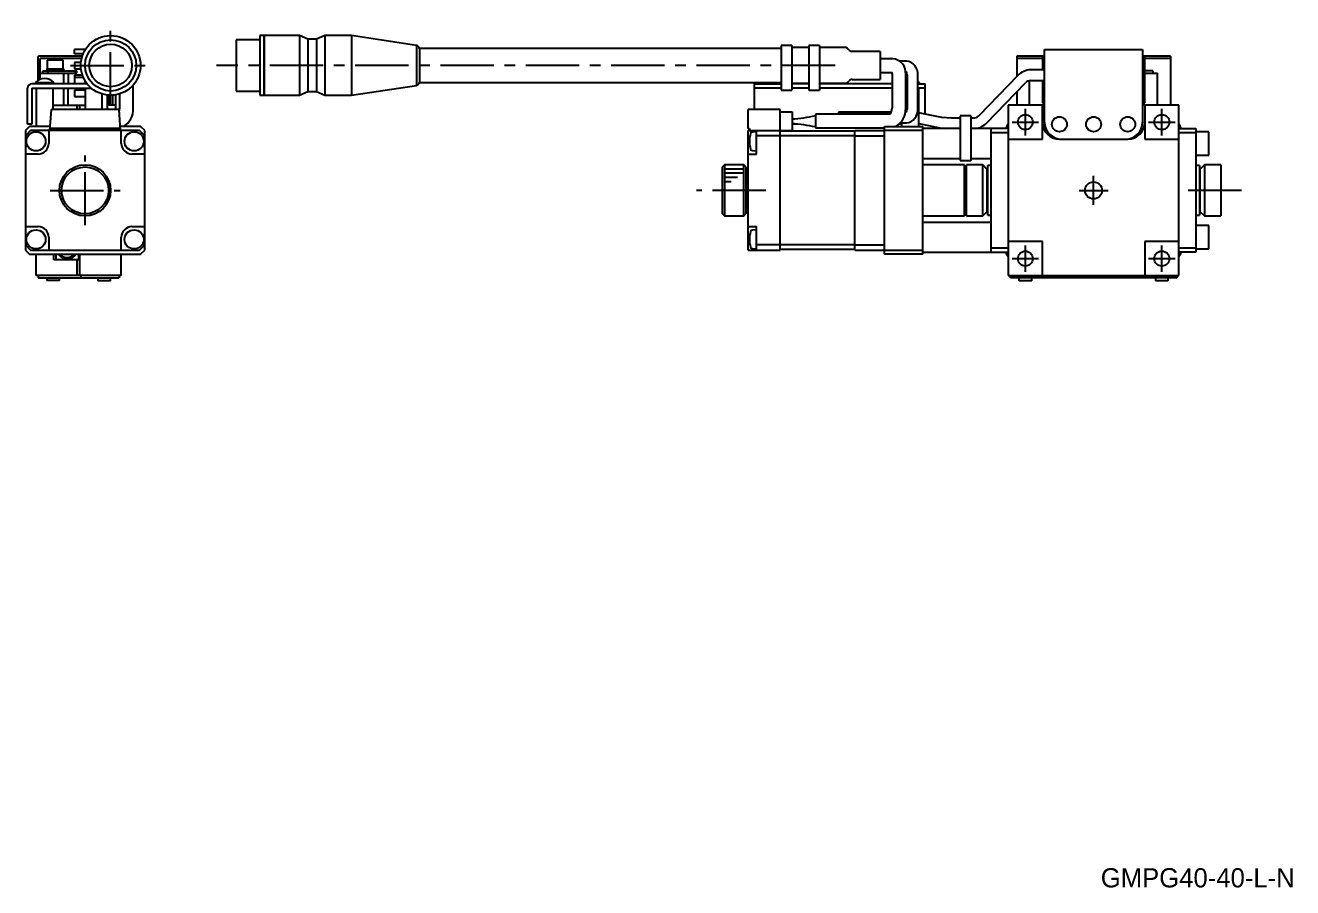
# Model space of a CAD drawing. Extents: x -172 to 417, y 17 to 259.
# Drawn here: x 119.9 to 417, y 16.9 to 219.2 of the extents above; entities that cross this region are included whole.
import ezdxf

# ---------------------------------------------------------------- set-up
doc = ezdxf.new("R2010")
doc.units = 0
doc.header["$LTSCALE"] = 10
doc.linetypes.add('CENTER', pattern=[2, 1.25, -0.25, 0.25, -0.25])
doc.layers.add('1', color=7, linetype='CONTINUOUS')
doc.styles.get("Standard").update_dxf_attribs({"font": 'FGP教科書体NT-M'})

msp = doc.modelspace()

# ---------------------------------------------------------------- linework, layer by layer
at = {"layer": '1', "color": 4, "linetype": 'CENTER'}
for p, q in [((139.924887, 200.352895), (139.924887, 219.152893)), ((130.524888, 209.752894), (149.324886, 209.752894)), ((309.764007, 209.752894), (164.764007, 209.752894)), ((354.364006, 193.352894), (354.364006, 199.552894)), ((386.364006, 193.352894), (386.364006, 199.552894)), ((351.264006, 196.452894), (357.464006, 196.452894)), ((383.264006, 196.452894), (389.464006, 196.452894)), ((133.924887, 172.252894), (133.924887, 188.652894)), ((370.364006, 177.052894), (370.364006, 183.852894)), ((125.724887, 180.452894), (142.124887, 180.452894)), ((293.542167, 180.452894), (277.281931, 180.452894)), ((366.964006, 180.452894), (373.764006, 180.452894)), ((405.055992, 180.452894), (392.070388, 180.452894)), ((354.364006, 161.352894), (354.364006, 167.552894)), ((386.364006, 161.352894), (386.364006, 167.552894)), ((351.264006, 164.452894), (357.464006, 164.452894)), ((383.264006, 164.452894), (389.464006, 164.452894))]:
    msp.add_line(p, q, dxfattribs=at)
at = {"layer": '1', "color": 7, "linetype": 'CONTINUOUS'}
for p, q in [((169.364008, 215.752892), (169.364008, 203.752896)), ((174.864009, 215.752892), (169.364008, 215.752892)), ((174.864009, 216.752893), (174.864009, 202.752895)), ((175.864011, 216.752893), (174.864009, 216.752893)), ((175.864011, 216.752893), (175.864011, 202.752895)), ((175.914011, 216.752893), (175.864011, 216.702893)), ((175.914011, 216.752893), (175.914011, 202.752895)), ((184.171011, 216.752893), (175.914011, 216.752893)), ((184.171011, 216.752893), (184.171011, 202.752895)), ((186.171011, 215.902894), (184.171011, 216.752893)), ((186.171011, 215.902894), (186.171011, 203.602894)), ((188.171011, 215.902894), (186.171011, 215.902894)), ((190.171011, 216.752893), (188.171011, 215.902894)), ((188.171011, 215.902894), (188.171011, 203.602894)), ((190.171011, 216.752893), (190.171011, 202.752895)), ((196.36401, 216.752893), (190.171011, 216.752893)), ((196.36401, 216.752893), (196.36401, 202.752895)), ((211.597993, 214.43722), (196.36401, 216.752893)), ((211.597993, 214.43722), (211.597993, 205.068569)), ((299.61401, 214.452894), (297.11401, 214.452894)), ((297.11401, 214.452894), (297.11401, 203.952894)), ((303.614006, 213.952894), (299.614006, 213.952894)), ((299.61401, 214.452894), (299.61401, 203.952894)), ((306.11401, 214.452894), (303.61401, 214.452894)), ((303.61401, 214.452894), (303.61401, 203.952894)), ((312.049796, 213.952894), (306.114006, 213.952894)), ((306.11401, 214.452894), (306.11401, 203.952894)), ((122.824887, 211.452894), (122.824887, 206.19061)), ((133.279589, 211.952894), (123.324887, 211.952894)), ((133.110198, 211.352894), (123.424887, 211.352894)), ((123.424887, 206.481321), (123.424887, 211.352894)), ((128.824887, 210.952894), (125.024887, 210.952894)), ((125.024887, 210.952894), (125.024887, 208.952894)), ((128.824887, 208.952894), (128.824887, 210.952894)), ((131.424887, 212.452894), (131.424887, 213.452894)), ((133.982666, 213.452894), (131.424887, 213.452894)), ((133.46656, 212.452894), (131.424887, 212.452894)), ((212.321666, 213.752894), (212.321666, 205.752894)), ((297.11401, 213.752894), (212.321666, 213.752894)), ((313.071117, 213.345787), (312.756903, 213.660001)), ((320.36401, 213.052894), (313.778223, 213.052894)), ((320.36401, 213.052894), (320.36401, 206.452894)), ((323.295734, 211.301423), (320.36401, 211.301423)), ((358.864006, 211.952894), (352.364006, 211.952894)), ((352.364006, 211.952894), (352.364006, 207.181279)), ((358.364006, 211.352894), (352.364006, 211.352894)), ((358.364006, 211.952894), (358.364006, 208.702894)), ((358.864006, 213.452894), (381.864006, 213.452894)), ((358.864006, 196.452894), (358.864006, 213.452894)), ((381.864006, 213.452894), (381.864006, 196.452894)), ((388.364006, 211.952894), (381.864006, 211.952894)), ((382.364006, 200.952894), (382.364006, 211.952894)), ((388.364006, 211.352894), (382.364006, 211.352894)), ((388.364006, 211.952894), (388.364006, 200.452894)), ((124.003863, 207.952894), (124.003863, 208.452894)), ((124.003863, 208.452894), (131.995594, 208.452894)), ((124.924887, 208.952894), (128.924887, 208.952894)), ((124.924887, 208.952894), (124.924887, 208.452894)), ((125.280505, 207.952894), (125.280505, 208.452894)), ((128.924887, 208.452894), (128.924887, 208.952894)), ((131.424887, 210.452894), (131.424887, 208.952894)), ((132.959976, 210.452894), (131.424887, 210.452894)), ((131.424887, 208.952894), (132.970753, 208.952894)), ((131.717248, 207.952894), (131.717248, 208.452894)), ((131.995594, 207.952894), (131.995594, 208.452894)), ((320.36401, 208.101423), (323.037172, 208.101423)), ((322.98005, 208.203876), (323.109948, 207.701423)), ((326.474447, 210.777306), (324.87791, 210.777306)), ((326.271536, 208.277306), (326.406134, 208.277306)), ((326.383601, 208.296633), (326.453778, 208.219901)), ((326.453778, 208.219901), (326.508046, 208.129067)), ((326.508046, 208.129067), (326.55095, 208.031987)), ((358.864006, 208.702894), (355.637431, 208.702894)), ((384.283718, 208.452894), (382.364006, 208.452894)), ((384.283718, 208.452894), (384.283718, 207.952894)), ((134.401302, 205.452894), (121.424887, 205.452894)), ((122.274887, 205.745142), (126.574887, 205.745142)), ((122.274887, 205.745142), (122.274887, 205.452894)), ((123.424887, 207.952894), (131.995594, 207.952894)), ((126.574887, 205.452894), (126.574887, 205.745142)), ((128.924887, 205.452894), (128.924887, 207.952894)), ((129.924887, 207.952894), (129.924887, 205.452894)), ((133.313534, 207.452894), (131.424887, 207.452894)), ((131.424887, 207.452894), (131.424887, 205.452894)), ((133.509282, 206.952894), (131.424887, 206.952894)), ((133.774887, 205.745142), (134.185731, 205.745142)), ((133.774887, 205.745142), (133.774887, 205.452894)), ((145.235369, 199.701423), (145.235369, 205.192328)), ((196.36401, 202.752895), (211.597993, 205.068569)), ((212.321666, 205.752894), (297.11401, 205.752894)), ((290.864006, 199.452894), (290.864006, 205.452894)), ((290.864006, 205.452894), (297.11401, 205.452894)), ((299.61401, 205.552894), (303.61401, 205.552894)), ((303.61401, 205.452894), (299.61401, 205.452894)), ((306.11401, 205.552894), (312.049796, 205.552894)), ((323.109948, 205.452894), (306.11401, 205.452894)), ((312.756903, 205.845787), (313.071117, 206.160001)), ((313.778223, 206.452894), (320.36401, 206.452894)), ((323.109948, 207.701423), (323.109948, 199.701423)), ((326.309948, 199.701423), (326.309948, 207.701423)), ((326.309948, 205.745142), (326.638661, 205.745142)), ((326.638661, 205.452894), (326.309948, 205.452894)), ((326.638661, 207.527306), (326.638661, 199.527306)), ((329.138661, 199.527306), (329.138661, 207.527306)), ((329.138661, 205.745142), (329.514006, 205.745142)), ((329.138661, 205.452894), (330.864006, 205.452894)), ((329.514006, 205.452894), (329.514006, 205.745142)), ((330.864006, 198.346786), (330.864006, 205.452894)), ((352.580237, 207.405192), (343.44329, 197.943607)), ((345.241639, 196.206961), (354.378586, 205.668546)), ((355.364006, 200.452894), (355.364006, 206.181402)), ((355.637431, 206.202894), (358.864006, 206.202894)), ((358.364006, 206.202894), (358.364006, 200.952894)), ((382.364006, 207.952894), (385.364006, 207.952894)), ((385.364006, 200.452894), (385.364006, 207.952894)), ((120.424887, 195.952894), (120.424887, 204.452894)), ((121.424887, 204.452894), (135.352143, 204.452894)), ((121.424887, 204.452894), (121.424887, 195.952894)), ((122.424887, 204.452894), (122.424887, 195.452894)), ((126.424887, 199.452894), (126.424887, 204.452894)), ((128.924887, 200.452894), (128.924887, 204.452894)), ((129.924887, 200.452894), (129.924887, 204.452894)), ((131.424887, 203.952894), (131.424887, 202.452894)), ((133.924887, 203.952894), (131.424887, 203.952894)), ((131.424887, 202.452894), (133.924887, 202.452894)), ((133.924887, 204.452894), (133.924887, 199.452894)), ((137.924887, 199.452894), (137.924887, 203.044691)), ((139.174887, 199.452894), (139.174887, 202.79319)), ((139.424887, 200.452894), (139.424887, 202.770775)), ((140.424887, 200.452894), (140.424887, 202.770775)), ((141.054434, 202.84463), (141.054434, 199.527306)), ((142.035369, 203.078626), (142.035369, 199.701423)), ((169.364008, 203.752896), (174.864009, 203.752896)), ((174.864009, 202.752895), (175.864011, 202.752895)), ((175.864011, 202.802895), (175.914011, 202.752895)), ((175.914011, 202.752895), (184.171011, 202.752895)), ((184.171011, 202.752895), (186.171011, 203.602894)), ((186.171011, 203.602894), (188.171011, 203.602894)), ((188.171011, 203.602894), (190.171011, 202.752895)), ((190.171011, 202.752895), (196.36401, 202.752895)), ((297.114006, 204.452894), (290.864006, 204.452894)), ((297.11401, 203.952894), (299.61401, 203.952894)), ((303.614006, 204.452894), (299.614006, 204.452894)), ((303.61401, 203.952894), (306.11401, 203.952894)), ((323.109948, 204.452894), (306.114006, 204.452894)), ((326.638661, 204.452894), (326.309948, 204.452894)), ((330.864006, 204.452894), (329.138661, 204.452894)), ((329.364006, 195.452894), (329.364006, 204.452894)), ((352.364006, 203.582388), (352.364006, 200.452894)), ((125.674887, 194.452894), (126.024517, 199.452894)), ((141.825253, 199.452894), (126.024521, 199.452894)), ((126.424887, 200.452894), (133.924887, 200.452894)), ((132.045951, 199.452894), (132.045951, 200.452894)), ((132.584632, 200.452894), (132.584632, 199.452894)), ((139.174887, 201.452894), (139.424887, 201.452894)), ((141.054434, 200.452894), (139.174887, 200.452894)), ((141.054434, 199.527306), (141.052677, 199.452894)), ((141.825257, 199.452894), (142.174887, 194.452894)), ((142.035369, 199.701423), (141.870441, 198.807606)), ((296.864006, 199.452894), (289.364006, 199.452894)), ((289.364006, 194.952894), (289.364006, 199.452894)), ((296.864006, 166.452894), (296.864006, 199.452894)), ((358.864006, 200.452894), (350.364006, 200.452894)), ((350.364006, 200.452894), (350.364006, 160.452894)), ((358.364006, 200.952894), (358.864006, 200.952894)), ((358.364006, 192.452894), (358.364006, 200.452894)), ((381.864006, 200.952894), (382.364006, 200.952894)), ((390.364006, 200.452894), (381.864006, 200.452894)), ((382.364006, 200.452894), (382.364006, 192.452894)), ((390.364006, 160.452894), (390.364006, 200.452894)), ((296.864006, 198.852894), (299.664006, 198.852894)), ((299.664006, 198.852894), (299.664006, 194.452894)), ((305.164006, 198.301423), (305.164006, 195.101423)), ((322.574542, 198.301423), (305.164006, 198.301423)), ((310.574953, 198.777306), (310.574953, 198.301423)), ((322.932289, 198.777306), (310.574953, 198.777306)), ((322.635762, 198.341403), (322.569072, 198.299249)), ((322.711419, 198.414444), (322.635762, 198.341403)), ((325.091736, 196.277306), (326.474447, 196.277306)), ((325.364006, 196.277306), (325.364006, 195.452894)), ((326.406165, 198.777306), (326.235307, 198.777306)), ((326.40613, 198.77727), (326.383601, 198.75798)), ((326.471866, 198.861761), (326.40613, 198.77727)), ((326.526732, 198.964448), (326.471866, 198.861761)), ((329.364006, 196.096023), (334.318432, 195.111282)), ((329.71439, 198.575284), (329.36466, 198.634851)), ((334.805798, 197.563317), (329.71439, 198.575284)), ((337.019571, 197.409259), (334.805798, 197.563317)), ((339.114006, 197.409259), (337.019571, 197.409259)), ((341.614006, 197.909259), (339.114006, 197.909259)), ((339.114006, 197.909259), (339.114006, 187.452894)), ((341.614006, 197.909259), (341.614006, 187.452894)), ((342.184445, 197.409259), (341.614006, 197.409259)), ((120.924887, 195.452894), (119.924887, 194.452894)), ((121.124887, 194.452894), (119.924887, 193.252894)), ((119.924887, 194.452894), (119.924887, 166.452894)), ((121.424887, 195.952894), (120.424887, 195.952894)), ((125.744814, 195.452894), (120.924887, 195.452894)), ((146.724887, 194.452894), (121.124887, 194.452894)), ((125.424887, 194.452894), (125.424887, 191.452894)), ((142.139924, 194.952894), (125.70985, 194.952894)), ((146.924887, 195.452894), (142.10496, 195.452894)), ((142.424887, 191.452894), (142.424887, 194.452894)), ((147.924887, 193.252894), (146.724887, 194.452894)), ((147.924887, 194.452894), (146.924887, 195.452894)), ((147.924887, 166.452894), (147.924887, 194.452894)), ((289.364006, 194.952894), (289.664006, 194.952894)), ((289.364006, 194.452894), (299.664006, 194.452894)), ((289.364006, 166.452894), (289.364006, 194.452894)), ((289.664006, 194.952894), (289.664006, 194.452894)), ((291.364006, 194.202894), (290.378727, 194.116693)), ((291.364006, 188.952894), (291.364006, 194.452894)), ((296.864006, 193.252894), (291.364006, 193.252894)), ((314.364006, 194.352894), (296.864006, 194.352894)), ((314.364006, 193.211473), (296.864006, 193.211473)), ((301.055983, 195.952894), (299.664006, 195.952894)), ((305.164006, 195.101423), (321.364006, 195.101423)), ((314.364006, 194.452894), (321.264006, 194.452894)), ((314.364006, 166.452894), (314.364006, 194.452894)), ((314.364006, 193.252894), (321.314006, 193.252894)), ((321.364006, 194.352894), (321.264006, 194.452894)), ((321.314006, 193.252894), (321.364006, 193.302894)), ((321.314006, 167.652894), (321.314006, 193.252894)), ((321.364006, 195.452894), (330.364006, 195.452894)), ((321.364006, 165.452894), (321.364006, 195.452894)), ((330.364006, 194.452894), (321.364006, 194.452894)), ((325.364006, 195.952894), (324.764208, 195.952894)), ((330.364006, 165.452894), (330.364006, 195.452894)), ((335.876162, 194.952894), (330.364006, 194.952894)), ((334.318432, 195.111282), (335.643766, 194.952775)), ((337.019571, 194.941507), (335.876161, 194.952894)), ((339.114006, 194.941507), (337.019571, 194.941507)), ((342.184445, 194.941507), (341.614006, 194.941507)), ((342.791893, 194.952894), (342.184445, 194.941507)), ((350.364006, 194.952894), (342.791893, 194.952894)), ((346.364006, 165.952894), (346.364006, 194.952894)), ((350.364006, 193.952894), (346.364006, 193.952894)), ((390.364006, 194.952894), (394.364006, 194.952894)), ((394.364006, 193.952894), (390.364006, 193.952894)), ((394.364006, 194.952894), (394.364006, 165.952894)), ((397.364006, 194.202894), (394.364006, 194.202894)), ((397.364006, 188.702894), (397.364006, 194.202894)), ((350.364006, 192.452894), (358.364006, 192.452894)), ((362.364006, 192.452894), (378.364006, 192.452894)), ((382.364006, 192.452894), (390.364006, 192.452894)), ((122.924887, 188.952894), (119.924887, 188.952894)), ((147.924887, 188.952894), (144.924887, 188.952894)), ((289.364006, 188.952894), (291.364006, 188.952894)), ((290.378727, 189.789095), (291.364006, 189.702894)), ((330.364006, 187.952894), (339.114006, 187.952894)), ((339.114006, 187.452894), (341.614006, 187.452894)), ((341.614006, 187.952894), (346.364006, 187.952894)), ((394.364006, 188.702894), (397.364006, 188.702894)), ((283.864006, 186.452894), (283.364006, 185.952894)), ((283.364006, 174.952894), (283.364006, 185.952894)), ((288.364006, 186.452894), (283.864006, 186.452894)), ((283.864006, 186.452894), (283.864006, 174.452894)), ((288.864006, 185.952894), (288.364006, 186.452894)), ((288.364006, 174.452894), (288.364006, 186.452894)), ((288.864006, 185.952894), (288.864006, 174.952894)), ((340.064006, 186.452894), (330.364006, 186.452894)), ((340.064006, 174.452894), (340.064006, 186.452894)), ((340.564006, 174.452894), (340.564006, 186.452894)), ((344.364006, 186.452894), (340.564006, 186.452894)), ((344.364006, 174.452894), (344.364006, 186.452894)), ((345.364006, 185.452894), (344.364006, 186.452894)), ((345.364006, 185.452894), (345.364006, 175.452894)), ((345.564006, 174.652894), (345.564006, 186.252894)), ((346.364006, 186.252894), (345.564006, 186.252894)), ((395.164006, 186.252894), (394.364006, 186.252894)), ((395.164006, 186.252894), (395.164006, 174.652894)), ((396.364006, 186.452894), (395.364006, 185.452894)), ((395.364006, 175.452894), (395.364006, 185.452894)), ((396.364006, 186.452894), (396.364006, 174.452894)), ((400.164006, 186.452894), (396.364006, 186.452894)), ((400.164006, 186.452894), (400.164006, 174.452894)), ((289.364006, 182.952894), (288.864006, 182.952894)), ((340.564006, 181.952894), (340.064006, 181.952894)), ((345.564006, 183.452894), (345.364006, 183.452894)), ((395.364006, 183.452894), (395.164006, 183.452894)), ((340.064006, 178.952894), (340.564006, 178.952894)), ((288.864006, 177.952894), (289.364006, 177.952894)), ((344.364006, 174.452894), (345.364006, 175.452894)), ((345.364006, 177.452894), (345.564006, 177.452894)), ((395.164006, 177.452894), (395.364006, 177.452894)), ((395.364006, 175.452894), (396.364006, 174.452894)), ((283.364006, 174.952894), (283.864006, 174.452894)), ((283.864006, 174.452894), (288.364006, 174.452894)), ((288.364006, 174.452894), (288.864006, 174.952894)), ((330.364006, 174.452894), (340.064006, 174.452894)), ((346.364006, 172.952894), (330.364006, 172.952894)), ((340.564006, 174.452894), (344.364006, 174.452894)), ((345.564006, 174.652894), (346.364006, 174.652894)), ((394.364006, 174.652894), (395.164006, 174.652894)), ((396.364006, 174.452894), (400.164006, 174.452894)), ((119.924887, 171.952894), (122.924887, 171.952894)), ((125.424887, 169.452894), (125.424887, 166.452894)), ((142.424887, 166.452894), (142.424887, 169.452894)), ((144.924887, 171.952894), (147.924887, 171.952894)), ((289.364006, 171.952894), (291.364006, 171.952894)), ((291.364006, 171.202894), (290.378727, 171.116693)), ((291.364006, 166.452894), (291.364006, 171.952894)), ((397.364006, 172.202894), (394.364006, 172.202894)), ((397.364006, 166.702894), (397.364006, 172.202894)), ((119.924887, 167.652894), (121.124887, 166.452894)), ((119.924887, 166.452894), (120.924887, 165.452894)), ((121.124887, 166.452894), (146.724887, 166.452894)), ((146.724887, 166.452894), (147.924887, 167.652894)), ((146.924887, 165.452894), (147.924887, 166.452894)), ((289.364006, 166.452894), (296.864006, 166.452894)), ((290.378727, 166.789095), (291.364006, 166.702894)), ((296.864006, 167.652894), (291.364006, 167.652894)), ((314.364006, 167.694315), (296.864006, 167.694315)), ((314.364006, 166.552894), (296.864006, 166.552894)), ((314.364006, 167.652894), (321.314006, 167.652894)), ((314.364006, 166.452894), (321.264006, 166.452894)), ((321.264006, 166.452894), (321.364006, 166.552894)), ((321.364006, 167.602894), (321.314006, 167.652894)), ((321.364006, 166.452894), (330.364006, 166.452894)), ((346.364006, 166.952894), (350.364006, 166.952894)), ((358.364006, 168.452894), (350.364006, 168.452894)), ((358.364006, 160.452894), (358.364006, 168.452894)), ((382.364006, 168.452894), (382.364006, 160.452894)), ((390.364006, 168.452894), (382.364006, 168.452894)), ((390.364006, 166.952894), (394.364006, 166.952894)), ((394.364006, 166.702894), (397.364006, 166.702894)), ((120.924887, 165.452894), (146.924887, 165.452894)), ((122.424887, 160.452894), (122.424887, 165.452894)), ((126.60916, 164.152894), (126.60916, 165.452894)), ((132.437385, 164.152894), (126.60916, 164.152894)), ((127.048311, 165.452894), (127.048311, 164.152894)), ((132.045951, 160.452894), (132.045951, 164.152894)), ((132.437385, 164.152894), (132.437385, 165.452894)), ((132.584632, 165.452894), (132.584632, 160.452894)), ((142.424887, 160.452894), (142.424887, 165.452894)), ((330.364006, 165.452894), (321.364006, 165.452894)), ((330.364006, 165.952894), (350.364006, 165.952894)), ((394.364006, 165.952894), (390.364006, 165.952894)), ((142.424887, 160.452894), (122.424887, 160.452894)), ((122.924887, 160.452894), (122.924887, 159.952894)), ((132.954611, 160.452894), (132.954611, 159.952894)), ((141.924887, 160.452894), (141.924887, 159.952894)), ((350.364006, 160.452894), (390.364006, 160.452894)), ((350.864006, 159.952894), (350.864006, 160.452894)), ((389.864006, 160.452894), (389.864006, 159.952894)), ((122.924887, 159.952894), (141.924887, 159.952894)), ((124.924887, 159.952894), (124.924887, 159.352894)), ((127.924887, 159.352894), (124.924887, 159.352894)), ((127.924887, 159.352894), (127.924887, 159.952894)), ((136.924887, 159.952894), (136.924887, 159.202894)), ((139.924887, 159.202894), (136.924887, 159.202894)), ((139.924887, 159.202894), (139.924887, 159.952894)), ((389.864006, 159.952894), (350.864006, 159.952894)), ((352.864006, 159.952894), (352.864006, 159.202894)), ((355.864006, 159.202894), (352.864006, 159.202894)), ((355.864006, 159.202894), (355.864006, 159.952894)), ((384.864006, 159.952894), (384.864006, 159.202894)), ((387.864006, 159.202894), (384.864006, 159.202894)), ((387.864006, 159.202894), (387.864006, 159.952894))]:
    msp.add_line(p, q, dxfattribs=at)
at = {"layer": '1', "color": 9, "linetype": 'CONTINUOUS'}
for p, q in [((288.364006, 185.452894), (283.864006, 185.452894)), ((288.364006, 184.452894), (283.864006, 184.452894)), ((286.864006, 183.452894), (283.864006, 183.452894)), ((285.364006, 182.452894), (283.864006, 182.452894))]:
    msp.add_line(p, q, dxfattribs=at)
at = {"layer": '1', "color": 7, "linetype": 'CONTINUOUS'}
for centre, radius in [((139.924887, 209.752894), 6.999999), ((139.924887, 209.752894), 5.999998), ((139.924887, 209.752894), 5), ((354.364006, 196.452894), 1.75), ((362.364006, 195.952894), 1.75), ((370.364006, 195.952894), 1.75), ((378.364006, 195.952894), 1.75), ((386.364006, 196.452894), 1.75), ((122.424887, 191.952894), 2.25), ((145.424887, 191.952894), 2.25), ((133.924887, 180.452894), 6), ((133.924887, 180.452894), 5.5), ((370.364006, 180.452894), 2), ((122.424887, 168.952894), 2.25), ((145.424887, 168.952894), 2.25), ((354.364006, 164.452894), 1.75), ((386.364006, 164.452894), 1.75)]:
    msp.add_circle(centre, radius, dxfattribs=at)
for centre, radius, start, end in [((211.364009, 213.464977), 1.000002, 16.733256, 76.468302), ((312.049796, 212.952894), 1, 45, 90), ((123.324887, 211.452894), 0.5, 90, 180), ((313.778223, 214.052894), 1, 225, 270), ((323.025499, 208.013288), 3.299221, 354.575922, 85.301711), ((326.195839, 207.83191), 2.958544, 354.090521, 84.596402), ((325.21046, 207.539054), 1.428249, 359.52869702, 20.18977936), ((355.637431, 204.452894), 4.25, 90, 136), ((121.424887, 204.452894), 1, 90, 180), ((124.424887, 203.652894), 3, 44.220044, 135.779956), ((135.924887, 203.652894), 3, 129.944505, 135.779956), ((211.364009, 206.040811), 1.000002, 283.531698, 343.266744), ((312.049796, 206.552894), 1, 270, 315), ((313.778223, 205.452894), 1, 90, 135), ((327.364006, 203.652894), 3, 103.991723, 110.570082), ((327.364006, 203.652894), 3, 44.220044, 53.732807), ((355.637431, 204.452894), 1.75, 90, 136), ((140.54486, 199.480811), 4.695694, 300.929877, 2.692847), ((321.046361, 199.635244), 2.064648, 323.75159043, 1.83683536), ((321.61944, 199.480811), 4.695693, 300.929797, 2.692852), ((326.196323, 199.222306), 2.958103, 275.394978, 5.918099), ((325.219965, 199.516868), 1.418735, 337.08439633, 0.42156065), ((297.038008, 235.663496), 38.542319, 273.906751, 282.171181), ((296.785261, 155.852733), 40.345151, 78.013768, 85.9083), ((342.184445, 199.159259), 1.75, 270, 316), ((342.184445, 199.159259), 4.25, 278.217172, 316), ((362.364006, 196.452894), 4, 180, 270), ((362.864006, 196.452894), 4, 180, 270), ((377.864006, 196.452894), 4, 270, 0), ((378.364006, 196.452894), 4, 270, 0), ((295.664006, 191.952894), 6, 162.370845, 197.629155), ((290.422304, 193.618596), 0.5, 95, 162.370845), ((328.864006, 197.952894), 2, 284.477512, 289.229386), ((352.664006, 194.052894), 3, 140.055495, 162.542397), ((388.064006, 194.052894), 3, 17.457603, 39.944505), ((122.924887, 191.452894), 2.5, 270, 0), ((144.924887, 191.452894), 2.5, 180, 270), ((290.422304, 190.287192), 0.5, 197.629155, 265), ((122.924887, 169.452894), 2.5, 0, 90), ((144.924887, 169.452894), 2.5, 90, 180), ((295.664006, 168.952894), 6, 162.370845, 197.629155), ((290.422304, 170.618596), 0.5, 95, 162.370845), ((290.422304, 167.287192), 0.5, 197.629155, 265), ((129.724887, 166.852894), 2.5, 214.055798, 325.944202), ((129.724887, 166.852894), 2.15, 220.629329, 319.370671), ((352.664006, 166.852894), 3, 197.457603, 219.944505), ((388.064006, 166.852894), 3, 320.055495, 342.542397)]:
    msp.add_arc(centre, radius, start, end, dxfattribs=at)

# ---------------------------------------------------------------- texts
at = {"layer": '1', "color": 7}
msp.add_text('GMPG40-40-L-N', height=4.5, dxfattribs=at).set_placement((372.046875, 16.994824))

doc.saveas('drawing.dxf')
